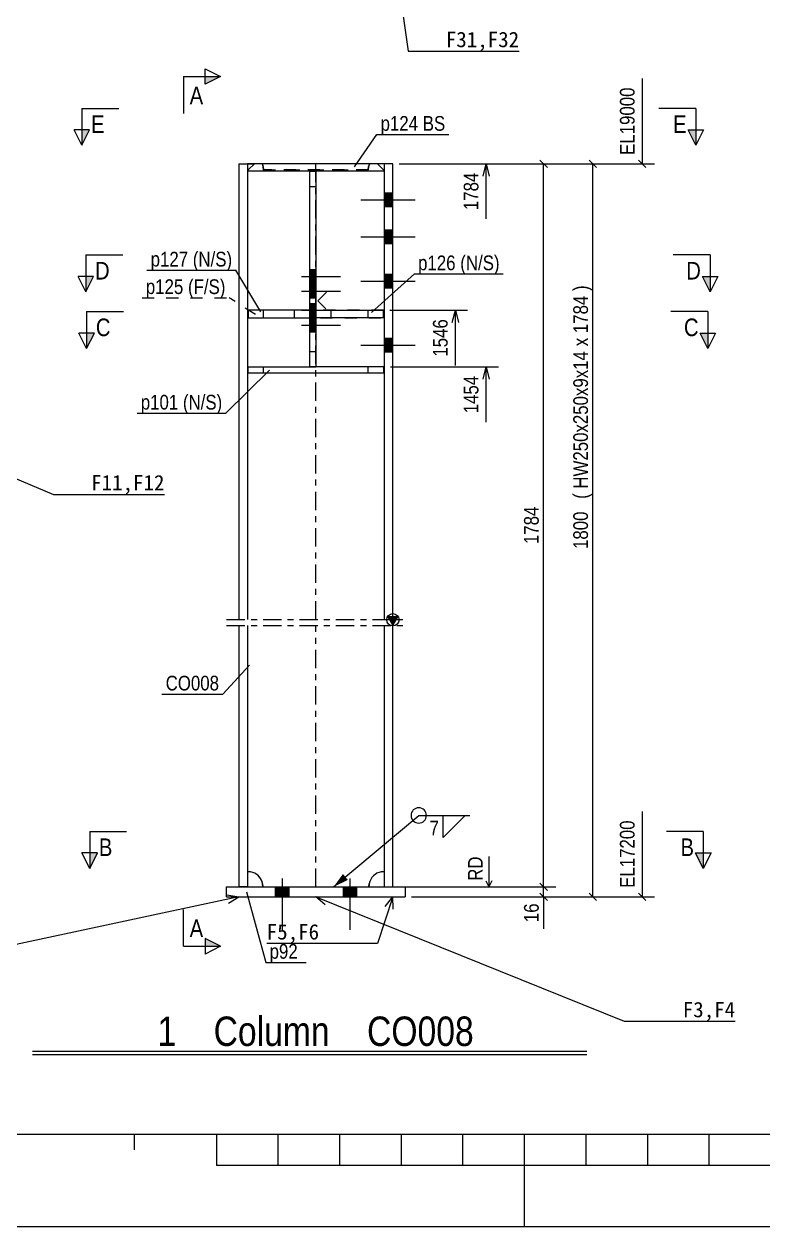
# Model space of a CAD drawing. Header units: millimetres. Extents: x -181 to 239, y -54 to 243.
# Drawn here: x -47.4 to 72.6, y -53.6 to 141.7 of the extents above; entities that cross this region are included whole.
import ezdxf

# ---------------------------------------------------------------- set-up
doc = ezdxf.new("R2010")
doc.units = ezdxf.units.MM
doc.linetypes.add('DXK_LINE_DOT2', pattern=[3.9198, 1.9599, -1.9599])
doc.linetypes.add('DXK_LINE_DOT3', pattern=[5.9187, 2.979, -0.9799, 0.9799, -0.9799])
doc.layers.add('WELD_LABELS', color=5, linetype='Continuous')
doc.styles.add('Arial Narrow', font='ARIALN.TTF', dxfattribs={"height": 0.2})

# ---------------------------------------------------------------- blocks, each defined once
blk = doc.blocks.new('Unknown-234525213-26954')
at = {"color": 7, "linetype": 'Continuous'}
for p, q in [((-46.01, -25.11), (43.99, -25.11)), ((-46.01, -25.61), (43.99, -25.61))]:
    blk.add_line(p, q, dxfattribs=at)
at = {"color": 3, "style": 'Arial Narrow'}
blk.add_text('1    Column    CO008', height=4.7721, dxfattribs=at).set_placement((-25.73, -24.24))
blk = doc.blocks.new('Unknown-234525213-26958')
at = {"color": 7, "linetype": 'Continuous'}
for p, q in [((223.83, -38.64), (-156.17, -38.64)), ((-29.51, -38.64), (-29.51, -41.14)), ((-16.17, -38.64), (-16.17, -43.64)), ((-6.17, -38.64), (-6.17, -43.64)), ((3.83, -38.64), (3.83, -43.64)), ((13.83, -38.64), (13.83, -43.64)), ((23.83, -38.64), (23.83, -43.64)), ((33.83, -38.64), (33.83, -53.64)), ((43.83, -38.64), (43.83, -43.64)), ((53.83, -38.64), (53.83, -43.64)), ((63.83, -38.64), (63.83, -43.64)), ((83.83, -43.64), (-16.17, -43.64)), ((238.83, -53.64), (-181.17, -53.64))]:
    blk.add_line(p, q, dxfattribs=at)
blk = doc.blocks.new('Part-234525213-1841 - 1800')
at = {"color": 2, "linetype": 'Continuous'}
for p, q in [((-1, 95.25), (-11, 95.25)), ((-11, 95.25), (-11, 94.05)), ((-11, 94.05), (-1, 94.05))]:
    blk.add_line(p, q, dxfattribs=at)
at = {"color": 7, "linetype": 'DXK_LINE_DOT2'}
for p, q in [((-8.5, 94.05), (-8.5, 95.25)), ((-3.5, 94.05), (-3.5, 95.25)), ((-1, 95.25), (-1, 94.05)), ((-1, 94.05), (-1, 95.25))]:
    blk.add_line(p, q, dxfattribs=at)
blk = doc.blocks.new('Part-234525213-1833 - 1800')
at = {"color": 2, "linetype": 'Continuous'}
for p, q in [((-14.5, 0), (-14.5, 1.6)), ((-14.5, 1.6), (14.5, 1.6)), ((-14.5, 0), (14.5, 0)), ((14.5, 1.6), (14.5, 0))]:
    blk.add_line(p, q, dxfattribs=at)
blk = doc.blocks.new('Part-234525213-1834 - 1800')
at = {"color": 2, "linetype": 'Continuous'}
for p, q in [((-1, 86.05), (-1, 117.85)), ((0, 117.85), (-1, 117.85)), ((0, 117.85), (0, 86.05)), ((-1, 100.66), (0, 100.66)), ((0.3, 96.8), (1.7, 98.2)), ((0.3, 96.8), (1.6, 95.5)), ((0, 86.05), (-1, 86.05))]:
    blk.add_line(p, q, dxfattribs=at)
at = {"color": 7, "linetype": 'DXK_LINE_DOT2'}
for p, q in [((-1, 117.85), (0, 117.85)), ((-1, 115.35), (0, 115.35)), ((-1, 88.55), (0, 88.55)), ((-1, 86.05), (0, 86.05))]:
    blk.add_line(p, q, dxfattribs=at)
blk = doc.blocks.new('Part-234525213-1835 - 1800')
at = {"color": 2, "linetype": 'Continuous'}
for p, q in [((-11, 86.05), (-1, 86.05)), ((-11, 85.05), (-11, 86.05)), ((11, 86.05), (0, 86.05)), ((11, 86.05), (11, 85.05)), ((11, 85.05), (-11, 85.05))]:
    blk.add_line(p, q, dxfattribs=at)
at = {"color": 7, "linetype": 'DXK_LINE_DOT2'}
for p, q in [((-8.5, 85.05), (-8.5, 86.05)), ((0, 86.05), (-1, 86.05)), ((8.5, 85.05), (8.5, 86.05))]:
    blk.add_line(p, q, dxfattribs=at)
blk = doc.blocks.new('Part-234525213-1837 - 1800')
at = {"color": 7, "linetype": 'DXK_LINE_DOT2'}
for p, q in [((-11, 118.05), (-10, 119.05)), ((-11, 117.85), (-11, 118.05)), ((11, 117.85), (-11, 117.85)), ((10, 119.05), (-10, 119.05)), ((-8.71, 119.05), (-8.69, 119.01)), ((-8.69, 119.01), (-8.55, 118.54)), ((-8.55, 118.54), (-8.5, 118.05)), ((-8.5, 117.85), (-8.5, 118.05)), ((8.5, 118.05), (-8.5, 118.05)), ((8.5, 118.05), (8.55, 118.54)), ((8.5, 117.85), (8.5, 118.05)), ((8.55, 118.54), (8.69, 119.01)), ((8.69, 119.01), (8.71, 119.05)), ((10, 119.05), (11, 118.05)), ((11, 118.05), (11, 117.85))]:
    blk.add_line(p, q, dxfattribs=at)
blk = doc.blocks.new('Part-234525213-1838 - 1800')
at = {"color": 7, "linetype": 'DXK_LINE_DOT2'}
for p, q in [((11, 95.25), (-11, 95.25)), ((-11, 95.25), (-11, 94.05)), ((-11, 94.05), (11, 94.05)), ((-8.5, 94.05), (-8.5, 95.25)), ((8.5, 94.05), (8.5, 95.25)), ((11, 94.05), (11, 95.25))]:
    blk.add_line(p, q, dxfattribs=at)
blk = doc.blocks.new('Part-234525213-1839 - 1800')
at = {"color": 2, "linetype": 'Continuous'}
for p, q in [((-10, 119.05), (-11, 118.05)), ((-11, 117.85), (-11, 118.05)), ((-1, 117.85), (-11, 117.85)), ((10, 119.05), (-10, 119.05)), ((11, 117.85), (0, 117.85)), ((10, 119.05), (11, 118.05)), ((11, 118.05), (11, 117.85))]:
    blk.add_line(p, q, dxfattribs=at)
at = {"color": 7, "linetype": 'DXK_LINE_DOT2'}
for p, q in [((-8.69, 119.01), (-8.71, 119.05)), ((-8.55, 118.54), (-8.69, 119.01)), ((-8.5, 118.05), (-8.55, 118.54)), ((-8.5, 117.85), (-8.5, 118.05)), ((-8.5, 118.05), (8.5, 118.05)), ((0, 117.85), (-1, 117.85)), ((8.55, 118.54), (8.5, 118.05)), ((8.5, 117.85), (8.5, 118.05)), ((8.69, 119.01), (8.55, 118.54)), ((8.71, 119.05), (8.69, 119.01))]:
    blk.add_line(p, q, dxfattribs=at)
blk = doc.blocks.new('Part-234525213-1840 - 1800')
at = {"color": 2, "linetype": 'Continuous'}
for p, q in [((0, 95.25), (11, 95.25)), ((11, 94.05), (0, 94.05)), ((11, 95.25), (11, 94.05))]:
    blk.add_line(p, q, dxfattribs=at)
at = {"color": 7, "linetype": 'DXK_LINE_DOT2'}
for p, q in [((0, 95.25), (0, 94.05)), ((2.5, 94.05), (2.5, 95.25)), ((8.5, 94.05), (8.5, 95.25))]:
    blk.add_line(p, q, dxfattribs=at)
blk = doc.blocks.new('Part-234525213-1842 - 1800')
at = {"linetype": 'Continuous'}
blk.add_hatch(color=2, dxfattribs=at).paths.add_polyline_path([(12.5, 44.09), (11.7, 45.49), (13.3, 45.49)])
at = {"color": 2, "linetype": 'Continuous'}
for p, q in [((-12.5, 119.05), (-10, 119.05)), ((-12.5, 119.05), (-12.5, 45.05)), ((-11.1, 119.05), (-11.1, 45.05)), ((12.5, 119.05), (10, 119.05)), ((11.1, 119.05), (11.1, 45.05)), ((12.5, 45.05), (12.5, 119.05)), ((12.5, 44.09), (11.7, 45.49)), ((11.7, 45.49), (13.3, 45.49)), ((13.3, 45.49), (12.5, 44.09)), ((-12.5, 44.05), (-12.5, 1.6)), ((-11.1, 44.05), (-11.1, 1.6)), ((11.1, 44.05), (11.1, 1.6)), ((12.5, 1.6), (12.5, 44.05)), ((-11.1, 4.1), (-10.61, 4.05)), ((10.61, 4.05), (11.1, 4.1)), ((-8.65, 2.09), (-8.6, 1.6)), ((8.6, 1.6), (8.65, 2.09))]:
    blk.add_line(p, q, dxfattribs=at)
at = {"color": 7, "linetype": 'DXK_LINE_DOT2'}
for p, q in [((10, 119.05), (-11.1, 119.05)), ((-10.61, 4.05), (-11.1, 4.1)), ((11.1, 4.1), (10.61, 4.05)), ((-8.6, 1.6), (-8.65, 2.09)), ((8.65, 2.09), (8.6, 1.6)), ((-11.1, 1.6), (-12.5, 1.6)), ((-8.6, 1.6), (8.6, 1.6)), ((11.1, 1.6), (12.5, 1.6))]:
    blk.add_line(p, q, dxfattribs=at)
at = {"color": 7, "linetype": 'DXK_LINE_DOT3'}
for p, q in [((0, 45.05), (0, 119.05)), ((0, 1.6), (0, 44.05))]:
    blk.add_line(p, q, dxfattribs=at)
at = {"color": 4, "linetype": 'DXK_LINE_DOT3'}
for p, q in [((-14.5, 45.05), (14.5, 45.05)), ((-14.5, 44.05), (14.5, 44.05))]:
    blk.add_line(p, q, dxfattribs=at)
at = {"color": 2, "linetype": 'Continuous'}
blk.add_circle((12.5, 44.99), 1, dxfattribs=at)
for centre, start, end in [((-11.1, 1.6), 11.25, 78.75), ((11.1, 1.6), 101.25, 168.75)]:
    blk.add_arc(centre, 2.5, start, end, dxfattribs=at)
at = {"color": 7, "linetype": 'DXK_LINE_DOT2'}
for centre, start, end in [((-11.1, 1.6), 11.25, 78.75), ((11.1, 1.6), 101.25, 168.75)]:
    blk.add_arc(centre, 2.5, start, end, dxfattribs=at)
blk = doc.blocks.new('Bolt-234525213-1843 - 1800')
at = {"linetype": 'Continuous'}
for points in [[(-6.6, 0), (-4.4, 0), (-4.4, 1.6), (-6.6, 1.6)], [(-6.6, 0), (-4.4, 0), (-4.4, 1.6), (-6.6, 1.6)], [(4.4, 0), (6.6, 0), (6.6, 1.6), (4.4, 1.6)], [(4.4, 0), (6.6, 0), (6.6, 1.6), (4.4, 1.6)]]:
    blk.add_hatch(color=3, dxfattribs=at).paths.add_polyline_path(points)
at = {"color": 3, "linetype": 'Continuous'}
for p, q in [((-5.5, 2.94), (-5.5, -5.4)), ((-5.5, 2.94), (-5.5, -5.4)), ((5.5, 2.94), (5.5, -5.4)), ((5.5, 2.94), (5.5, -5.4)), ((-6.6, 1.6), (-6.6, 0)), ((-6.6, 1.6), (-6.6, 0)), ((-4.4, 1.6), (-4.4, 0)), ((-4.4, 1.6), (-4.4, 0)), ((4.4, 1.6), (4.4, 0)), ((4.4, 1.6), (4.4, 0)), ((6.6, 1.6), (6.6, 0)), ((6.6, 1.6), (6.6, 0))]:
    blk.add_line(p, q, dxfattribs=at)
blk = doc.blocks.new('Bolt-234525213-1844 - 1800')
at = {"linetype": 'Continuous'}
for points in [[(-1, 101.85), (-1, 99.65), (0, 99.65), (0, 101.85)], [(-1, 99.46), (-1, 97.26), (0, 97.26), (0, 99.46)], [(-1, 96.35), (-1, 94.15), (0, 94.15), (0, 96.35)], [(-1, 93.95), (-1, 91.75), (0, 91.75), (0, 93.95)]]:
    blk.add_hatch(color=3, dxfattribs=at).paths.add_polyline_path(points)
at = {"color": 3, "linetype": 'Continuous'}
for p, q in [((-1, 101.85), (0, 101.85)), ((-2.34, 100.75), (4, 100.75)), ((-1, 99.65), (0, 99.65)), ((-2.34, 98.36), (4, 98.36)), ((-1, 99.46), (0, 99.46)), ((-1, 97.26), (0, 97.26)), ((-1, 96.35), (0, 96.35)), ((-2.34, 95.25), (4, 95.25)), ((-1, 94.15), (0, 94.15)), ((-1, 93.95), (0, 93.95)), ((-2.34, 92.85), (4, 92.85)), ((-1, 91.75), (0, 91.75))]:
    blk.add_line(p, q, dxfattribs=at)
blk = doc.blocks.new('Bolt-234525213-1845 - 1800')
at = {"linetype": 'Continuous'}
for points in [[(11.1, 114.25), (11.1, 112.05), (12.5, 112.05), (12.5, 114.25)], [(11.1, 114.25), (11.1, 112.05), (12.5, 112.05), (12.5, 114.25)], [(11.1, 108.25), (11.1, 106.05), (12.5, 106.05), (12.5, 108.25)], [(11.1, 108.25), (11.1, 106.05), (12.5, 106.05), (12.5, 108.25)], [(11.1, 101.05), (11.1, 98.85), (12.5, 98.85), (12.5, 101.05)], [(11.1, 101.05), (11.1, 98.85), (12.5, 98.85), (12.5, 101.05)], [(11.1, 90.65), (11.1, 88.45), (12.5, 88.45), (12.5, 90.65)], [(11.1, 90.65), (11.1, 88.45), (12.5, 88.45), (12.5, 90.65)]]:
    blk.add_hatch(color=3, dxfattribs=at).paths.add_polyline_path(points)
at = {"color": 3, "linetype": 'Continuous'}
for p, q in [((12.5, 114.25), (11.1, 114.25)), ((12.5, 114.25), (11.1, 114.25)), ((16.14, 113.15), (7.3, 113.15)), ((16.14, 113.15), (7.3, 113.15)), ((12.5, 112.05), (11.1, 112.05)), ((12.5, 112.05), (11.1, 112.05)), ((12.5, 108.25), (11.1, 108.25)), ((12.5, 108.25), (11.1, 108.25)), ((16.14, 107.15), (7.3, 107.15)), ((16.14, 107.15), (7.3, 107.15)), ((12.5, 106.05), (11.1, 106.05)), ((12.5, 106.05), (11.1, 106.05)), ((16.14, 99.95), (7.3, 99.95)), ((16.14, 99.95), (7.3, 99.95)), ((12.5, 101.05), (11.1, 101.05)), ((12.5, 101.05), (11.1, 101.05)), ((12.5, 98.85), (11.1, 98.85)), ((12.5, 98.85), (11.1, 98.85)), ((12.5, 90.65), (11.1, 90.65)), ((12.5, 90.65), (11.1, 90.65)), ((16.14, 89.55), (7.3, 89.55)), ((16.14, 89.55), (7.3, 89.55)), ((12.5, 88.45), (11.1, 88.45)), ((12.5, 88.45), (11.1, 88.45))]:
    blk.add_line(p, q, dxfattribs=at)
blk = doc.blocks.new('StraightDimension-234525213-2590 - 1800')
at = {"color": 7, "linetype": 'Continuous'}
for p, q in [((37.58, 118.45), (36.38, 119.65)), ((13.5, 119.05), (38.98, 119.05)), ((36.98, 1.6), (36.98, 119.05)), ((36.38, 2.2), (37.58, 1)), ((13.5, 1.6), (38.98, 1.6))]:
    blk.add_line(p, q, dxfattribs=at)
at = {"color": 0}
blk.add_wipeout([(36.68, 63.87), (33.18, 63.87), (33.18, 56.78), (36.68, 56.78)], dxfattribs=at)
at = {"color": 4, "style": 'Arial Narrow'}
blk.add_text('1784', height=2.386, rotation=90.0002, dxfattribs=at).set_placement((36.18, 57.28))
blk = doc.blocks.new('StraightDimension-234525213-4153 - 1800')
at = {"color": 7, "linetype": 'Continuous'}
for p, q in [((13.5, 119.05), (29.64, 119.05)), ((27.14, 117.05), (27.64, 119.05)), ((27.64, 119.05), (28.14, 117.05)), ((27.64, 110.08), (27.64, 119.05))]:
    blk.add_line(p, q, dxfattribs=at)
at = {"color": 0}
blk.add_wipeout([(26.89, 118.11), (23.39, 118.11), (23.39, 111.02), (26.89, 111.02)], dxfattribs=at)
at = {"color": 4, "style": 'Arial Narrow'}
blk.add_text('1784', height=2.386, rotation=90.0002, dxfattribs=at).set_placement((26.39, 111.52))
blk = doc.blocks.new('StraightDimension-234525213-2591 - 1800')
at = {"color": 7, "linetype": 'Continuous'}
for p, q in [((36.38, 2.2), (37.58, 1)), ((13.5, 1.6), (38.98, 1.6)), ((15.5, 0), (38.98, 0)), ((37.58, -0.6), (36.38, 0.6)), ((36.98, 0), (36.98, 1.6))]:
    blk.add_line(p, q, dxfattribs=at)
at = {"color": 0}
blk.add_wipeout([(36.68, -0.58), (33.18, -0.58), (33.18, -4.63), (36.68, -4.63)], dxfattribs=at)
at = {"color": 7, "linetype": 'Continuous'}
blk.add_line((36.98, 0), (36.98, -5.21), dxfattribs=at)
blk.add_line((36.98, 0), (36.98, -5.21), dxfattribs=at)
at = {"color": 4, "style": 'Arial Narrow'}
blk.add_text('16', height=2.386, rotation=90.0002, dxfattribs=at).set_placement((36.18, -4.13))
blk = doc.blocks.new('StraightDimension-234525213-3322 - 1800')
at = {"color": 7, "linetype": 'Continuous'}
for p, q in [((45.58, 118.45), (44.38, 119.65)), ((13.5, 119.05), (46.98, 119.05)), ((44.98, 0), (44.98, 119.05)), ((15.5, 0), (46.98, 0)), ((44.38, 0.6), (45.58, -0.6))]:
    blk.add_line(p, q, dxfattribs=at)
at = {"color": 0}
for points in [[(44.18, 65.53), (41.68, 65.53), (41.68, 64.62), (44.18, 64.62)], [(44.68, 63.07), (41.18, 63.07), (41.18, 55.98), (44.68, 55.98)]]:
    blk.add_wipeout(points, dxfattribs=at)
at = {"color": 4, "style": 'Arial Narrow'}
blk.add_text('1800', height=2.386, rotation=90.0002, dxfattribs=at).set_placement((44.18, 56.48))
at = {"color": 0}
blk.add_wipeout([(44.18, 65.53), (41.68, 65.53), (41.68, 64.62), (44.18, 64.62)], dxfattribs=at)
blk.add_wipeout([(44.18, 88.67), (41.68, 88.67), (41.68, 66.28), (44.18, 66.28)], dxfattribs=at)
blk.add_wipeout([(44.18, 88.67), (41.68, 88.67), (41.68, 66.28), (44.18, 66.28)], dxfattribs=at)
at = {"color": 4, "style": 'Arial Narrow'}
blk.add_text('(', height=2.39, rotation=90.0002, dxfattribs=at).set_placement((44.18, 64.62))
at = {"color": 0}
blk.add_wipeout([(44.18, 90.79), (41.68, 90.79), (41.68, 89.42), (44.18, 89.42)], dxfattribs=at)
blk.add_wipeout([(44.18, 90.79), (41.68, 90.79), (41.68, 89.42), (44.18, 89.42)], dxfattribs=at)
at = {"color": 4, "style": 'Arial Narrow'}
blk.add_text('HW250x250x9x14', height=2.3861, rotation=90.0002, dxfattribs=at).set_placement((44.18, 66.28))
at = {"color": 0}
blk.add_wipeout([(44.18, 97.63), (41.68, 97.63), (41.68, 91.54), (44.18, 91.54)], dxfattribs=at)
blk.add_wipeout([(44.18, 97.63), (41.68, 97.63), (41.68, 91.54), (44.18, 91.54)], dxfattribs=at)
at = {"color": 4, "style": 'Arial Narrow'}
blk.add_text('x', height=2.39, rotation=90.0002, dxfattribs=at).set_placement((44.18, 89.42))
at = {"color": 0}
blk.add_wipeout([(44.18, 99.29), (41.68, 99.29), (41.68, 98.38), (44.18, 98.38)], dxfattribs=at)
blk.add_wipeout([(44.18, 99.29), (41.68, 99.29), (41.68, 98.38), (44.18, 98.38)], dxfattribs=at)
at = {"color": 4, "style": 'Arial Narrow'}
for s, height, p in [(')', 2.39, (44.18, 98.38)), ('1784', 2.386, (44.18, 91.54))]:
    blk.add_text(s, height=height, rotation=90.0002, dxfattribs=at).set_placement(p)
blk = doc.blocks.new('StraightDimension-234525213-3408 - 1800')
at = {"color": 7, "linetype": 'Continuous'}
for p, q in [((53, 132.89), (53, 119.05)), ((52.4, 119.65), (53.6, 118.45)), ((13.5, 119.05), (55, 119.05))]:
    blk.add_line(p, q, dxfattribs=at)
at = {"color": 0}
blk.add_wipeout([(52.25, 131.96), (48.75, 131.96), (48.75, 119.99), (52.25, 119.99)], dxfattribs=at)
at = {"color": 4, "style": 'Arial Narrow'}
blk.add_text('EL19000', height=2.386, rotation=90.0002, dxfattribs=at).set_placement((51.75, 120.49))
blk = doc.blocks.new('StraightDimension-234525213-3409 - 1800')
at = {"color": 7, "linetype": 'Continuous'}
for p, q in [((53, 13.84), (53, 0)), ((15.5, 0), (55, 0)), ((52.4, 0.6), (53.6, -0.6))]:
    blk.add_line(p, q, dxfattribs=at)
at = {"color": 0}
blk.add_wipeout([(52.25, 12.9), (48.75, 12.9), (48.75, 0.94), (52.25, 0.94)], dxfattribs=at)
at = {"color": 4, "style": 'Arial Narrow'}
blk.add_text('EL17200', height=2.386, rotation=90.0002, dxfattribs=at).set_placement((51.75, 1.44))
blk = doc.blocks.new('StraightDimension-234525213-4154 - 1800')
at = {"color": 7, "linetype": 'Continuous'}
for p, q in [((12, 95.25), (24.64, 95.25)), ((22.14, 93.25), (22.64, 95.25)), ((22.64, 95.25), (23.14, 93.25)), ((22.64, 86.28), (22.64, 95.25))]:
    blk.add_line(p, q, dxfattribs=at)
at = {"color": 0}
blk.add_wipeout([(21.89, 94.31), (18.39, 94.31), (18.39, 87.22), (21.89, 87.22)], dxfattribs=at)
at = {"color": 4, "style": 'Arial Narrow'}
blk.add_text('1546', height=2.386, rotation=90.0002, dxfattribs=at).set_placement((21.39, 87.72))
blk = doc.blocks.new('StraightDimension-234525213-4155 - 1800')
at = {"color": 7, "linetype": 'Continuous'}
for p, q in [((12.1, 86.05), (29.64, 86.05)), ((27.14, 84.05), (27.64, 86.05)), ((27.64, 86.05), (28.14, 84.05)), ((27.64, 77.08), (27.64, 86.05))]:
    blk.add_line(p, q, dxfattribs=at)
at = {"color": 0, "linetype": 'Continuous'}
blk.add_wipeout([(27.59, 7.04), (24.09, 7.04), (24.09, 2.09), (27.59, 2.09)], dxfattribs=at)
at = {"color": 7, "linetype": 'Continuous'}
for p, q in [((28.09, 6.54), (28.09, 1.6)), ((27.59, 2.6), (28.09, 1.6)), ((28.59, 2.6), (28.09, 1.6)), ((15.5, 1.6), (30.09, 1.6))]:
    blk.add_line(p, q, dxfattribs=at)
at = {"color": 4, "linetype": 'Continuous', "style": 'Arial Narrow'}
blk.add_text('RD', height=2.386, rotation=90.0002, dxfattribs=at).set_placement((27.09, 2.59))
at = {"color": 0}
blk.add_wipeout([(26.89, 85.11), (23.39, 85.11), (23.39, 78.02), (26.89, 78.02)], dxfattribs=at)
at = {"color": 4, "style": 'Arial Narrow'}
blk.add_text('1454', height=2.386, rotation=90.0002, dxfattribs=at).set_placement((26.39, 78.52))
blk = doc.blocks.new('Mark-234525213-3459 - 1800')
at = {"color": 0}
blk.add_wipeout([(-21.52, 97.89), (-21.52, 100.39), (-27.62, 100.39), (-27.62, 97.89)], dxfattribs=at)
blk.add_wipeout([(-21.52, 97.89), (-21.52, 100.39), (-27.62, 100.39), (-27.62, 97.89)], dxfattribs=at)
blk.add_wipeout([(-14.69, 97.89), (-14.69, 100.39), (-20.77, 100.39), (-20.77, 97.89)], dxfattribs=at)
blk.add_wipeout([(-14.69, 97.89), (-14.69, 100.39), (-20.77, 100.39), (-20.77, 97.89)], dxfattribs=at)
at = {"color": 7, "linetype": 'DXK_LINE_DOT2'}
for p in [(-28.22, 97.29), (-9.81, 94.56)]:
    blk.add_line(p, (-14.09, 97.29), dxfattribs=at)
at = {"color": 3, "style": 'Arial Narrow'}
for s, p in [('p125', (-27.62, 97.89)), ('(F/', (-20.77, 97.89)), ('S)', (-17.43, 97.89))]:
    blk.add_text(s, height=2.386, dxfattribs=at).set_placement(p)
blk = doc.blocks.new('SectionMark-234525213-2497 - 1800')
at = {"color": 6, "linetype": 'Continuous'}
for p, q in [((-37.37, 104.25), (-31.37, 104.25)), ((-37.37, 104.25), (-37.37, 98.25)), ((64.01, 104.25), (58.01, 104.25)), ((64.01, 104.25), (64.01, 98.25)), ((-37.37, 98.25), (-38.62, 100.75)), ((65.26, 100.75), (64.01, 98.25))]:
    blk.add_line(p, q, dxfattribs=at)
at = {"color": 0, "linetype": 'Continuous'}
for points in [[(-33.5, 100.25), (-33.5, 103.25), (-35.87, 103.25), (-35.87, 100.25)], [(62.51, 100.25), (62.51, 103.25), (60.14, 103.25), (60.14, 100.25)]]:
    blk.add_wipeout(points, dxfattribs=at)
at = {"linetype": 'Continuous'}
for points in [[(-37.37, 100.75), (-36.12, 100.75), (-37.37, 98.25)], [(62.76, 100.75), (64.01, 100.75), (64.01, 98.25)]]:
    blk.add_hatch(color=6, dxfattribs=at).paths.add_polyline_path(points)
at = {"color": 6, "linetype": 'Continuous'}
for p, q in [((-36.12, 100.75), (-38.62, 100.75)), ((-37.37, 98.25), (-36.12, 100.75)), ((62.76, 100.75), (65.26, 100.75)), ((64.01, 98.25), (62.76, 100.75))]:
    blk.add_line(p, q, dxfattribs=at)
at = {"color": 6, "linetype": 'Continuous', "style": 'Arial Narrow'}
for p in [(-35.87, 100.25), (60.14, 100.25)]:
    blk.add_text('D', height=2.86, dxfattribs=at).set_placement(p)
blk = doc.blocks.new('MarkSet-234525213-3449 - 1800')
at = {"color": 0}
blk.add_wipeout([(16.6, 124.41), (16.6, 126.91), (10.5, 126.91), (10.5, 124.41)], dxfattribs=at)
blk.add_wipeout([(16.6, 124.41), (16.6, 126.91), (10.5, 126.91), (10.5, 124.41)], dxfattribs=at)
at = {"color": 7, "linetype": 'Continuous'}
blk.add_line((6.29, 118.57), (9.9, 123.81), dxfattribs=at)
at = {"color": 0}
blk.add_wipeout([(21, 124.41), (21, 126.91), (17.35, 126.91), (17.35, 124.41)], dxfattribs=at)
blk.add_wipeout([(21, 124.41), (21, 126.91), (17.35, 126.91), (17.35, 124.41)], dxfattribs=at)
at = {"color": 7, "linetype": 'Continuous'}
blk.add_line((9.9, 123.81), (21.6, 123.81), dxfattribs=at)
at = {"color": 3, "style": 'Arial Narrow'}
for s, p in [('p124', (10.5, 124.41)), ('BS', (17.35, 124.41))]:
    blk.add_text(s, height=2.386, dxfattribs=at).set_placement(p)
blk = doc.blocks.new('Mark-234525213-1871 - 1800')
at = {"color": 0}
blk.add_wipeout([(-2.95, -10.07), (-2.95, -7.57), (-7.52, -7.57), (-7.52, -10.07)], dxfattribs=at)
blk.add_wipeout([(-2.95, -10.07), (-2.95, -7.57), (-7.52, -7.57), (-7.52, -10.07)], dxfattribs=at)
at = {"color": 7, "linetype": 'Continuous'}
for p, q in [((-11.26, 0.8), (-8.12, -10.67)), ((-8.12, -10.67), (-1.6, -10.67))]:
    blk.add_line(p, q, dxfattribs=at)
at = {"color": 3, "style": 'Arial Narrow'}
blk.add_text('p92', height=2.386, dxfattribs=at).set_placement((-7.52, -10.07))
blk = doc.blocks.new('WeldMark-234525213-4077 - 1800')
at = {"linetype": 'Continuous'}
blk.add_hatch(color=3, dxfattribs=at).paths.add_polyline_path([(5.19, 2.73), (2.87, 1.6), (4.39, 3.69)])
at = {"color": 3, "linetype": 'Continuous'}
blk.add_line((2.87, 1.6), (16.7, 13.2), dxfattribs=at)
blk.add_arc((16.7, 13.2), 1.25, 90, 270, dxfattribs=at)
at = {"color": 0}
blk.add_wipeout([(20.17, 9.75), (20.17, 12.65), (18.25, 12.65), (18.25, 9.75)], dxfattribs=at)
at = {"color": 3, "linetype": 'Continuous'}
for p, q in [((16.7, 13.2), (24.97, 13.2)), ((20.68, 13.2), (24.26, 13.2)), ((24.26, 13.2), (20.68, 9.62)), ((20.68, 9.62), (20.68, 13.2))]:
    blk.add_line(p, q, dxfattribs=at)
blk.add_arc((16.7, 13.2), 1.25, 270, 90, dxfattribs=at)
at = {"color": 3, "style": 'Arial Narrow'}
blk.add_text('7', height=2.39, dxfattribs=at).set_placement((18.45, 9.95))
blk = doc.blocks.new('Mark-234525213-1877 - 1800')
at = {"color": 0}
blk.add_wipeout([(-22.35, 79.13), (-22.35, 81.63), (-28.44, 81.63), (-28.44, 79.13)], dxfattribs=at)
blk.add_wipeout([(-22.35, 79.13), (-22.35, 81.63), (-28.44, 81.63), (-28.44, 79.13)], dxfattribs=at)
blk.add_wipeout([(-15.21, 79.13), (-15.21, 81.63), (-21.6, 81.63), (-21.6, 79.13)], dxfattribs=at)
blk.add_wipeout([(-15.21, 79.13), (-15.21, 81.63), (-21.6, 81.63), (-21.6, 79.13)], dxfattribs=at)
at = {"color": 7, "linetype": 'Continuous'}
for p in [(-7.53, 85.55), (-29.04, 78.53)]:
    blk.add_line(p, (-14.61, 78.53), dxfattribs=at)
at = {"color": 3, "style": 'Arial Narrow'}
for s, p in [('p101', (-28.44, 79.13)), ('(N/', (-21.6, 79.13)), ('S)', (-17.95, 79.13))]:
    blk.add_text(s, height=2.386, dxfattribs=at).set_placement(p)
blk = doc.blocks.new('Mark-234525213-1889 - 1800')
at = {"color": 0}
blk.add_wipeout([(-15.72, 33.5), (-15.72, 36), (-24.4, 36), (-24.4, 33.5)], dxfattribs=at)
blk.add_wipeout([(-15.72, 33.5), (-15.72, 36), (-24.4, 36), (-24.4, 33.5)], dxfattribs=at)
at = {"color": 7, "linetype": 'Continuous'}
for p in [(-10.8, 37.59), (-25, 32.9)]:
    blk.add_line(p, (-15.12, 32.9), dxfattribs=at)
at = {"color": 3, "style": 'Arial Narrow'}
blk.add_text('CO008', height=2.386, dxfattribs=at).set_placement((-24.4, 33.5))
blk = doc.blocks.new('SectionMark-234525213-2192 - 1800')
at = {"color": 6, "linetype": 'Continuous'}
for p, q in [((-21.5, 133.21), (-21.5, 127.21)), ((-21.5, 133.21), (-15.5, 133.21)), ((-18, 134.46), (-15.5, 133.21)), ((-21.5, -8.06), (-21.5, -2.06)), ((-21.5, -8.06), (-15.5, -8.06)), ((-15.5, -8.06), (-18, -9.31))]:
    blk.add_line(p, q, dxfattribs=at)
at = {"color": 0, "linetype": 'Continuous'}
for points in [[(-18.31, 128.71), (-18.31, 131.71), (-20.5, 131.71), (-20.5, 128.71)], [(-18.31, -6.56), (-18.31, -3.56), (-20.5, -3.56), (-20.5, -6.56)]]:
    blk.add_wipeout(points, dxfattribs=at)
at = {"linetype": 'Continuous'}
for points in [[(-18, 131.96), (-18, 133.21), (-15.5, 133.21)], [(-18, -8.06), (-18, -6.81), (-15.5, -8.06)]]:
    blk.add_hatch(color=6, dxfattribs=at).paths.add_polyline_path(points)
at = {"color": 6, "linetype": 'Continuous'}
for p, q in [((-18, 131.96), (-18, 134.46)), ((-15.5, 133.21), (-18, 131.96)), ((-15.5, -8.06), (-18, -6.81)), ((-18, -6.81), (-18, -9.31))]:
    blk.add_line(p, q, dxfattribs=at)
at = {"color": 6, "linetype": 'Continuous', "style": 'Arial Narrow'}
for p in [(-20.5, 128.71), (-20.5, -6.56)]:
    blk.add_text('A', height=2.86, dxfattribs=at).set_placement(p)
blk = doc.blocks.new('SectionMark-234525213-2402 - 1800')
at = {"color": 6, "linetype": 'Continuous'}
for p, q in [((-36.74, 10.6), (-30.74, 10.6)), ((-36.74, 10.6), (-36.74, 4.6)), ((62.91, 10.6), (56.91, 10.6)), ((62.91, 10.6), (62.91, 4.6)), ((-36.74, 4.6), (-37.99, 7.1)), ((64.16, 7.1), (62.91, 4.6))]:
    blk.add_line(p, q, dxfattribs=at)
at = {"color": 0, "linetype": 'Continuous'}
for points in [[(-33.05, 6.6), (-33.05, 9.6), (-35.24, 9.6), (-35.24, 6.6)], [(61.41, 6.6), (61.41, 9.6), (59.21, 9.6), (59.21, 6.6)]]:
    blk.add_wipeout(points, dxfattribs=at)
at = {"linetype": 'Continuous'}
for points in [[(-36.74, 7.1), (-35.49, 7.1), (-36.74, 4.6)], [(61.66, 7.1), (62.91, 7.1), (62.91, 4.6)]]:
    blk.add_hatch(color=6, dxfattribs=at).paths.add_polyline_path(points)
at = {"color": 6, "linetype": 'Continuous'}
for p, q in [((-35.49, 7.1), (-37.99, 7.1)), ((-36.74, 4.6), (-35.49, 7.1)), ((61.66, 7.1), (64.16, 7.1)), ((62.91, 4.6), (61.66, 7.1))]:
    blk.add_line(p, q, dxfattribs=at)
at = {"color": 6, "linetype": 'Continuous', "style": 'Arial Narrow'}
for p in [(-35.24, 6.6), (59.21, 6.6)]:
    blk.add_text('B', height=2.86, dxfattribs=at).set_placement(p)
blk = doc.blocks.new('SectionMark-234525213-2444 - 1800')
at = {"color": 6, "linetype": 'Continuous'}
for p, q in [((-37.23, 95.05), (-31.23, 95.05)), ((-37.23, 95.05), (-37.23, 89.05)), ((63.64, 95.05), (57.64, 95.05)), ((63.64, 95.05), (63.64, 89.05)), ((-37.23, 89.05), (-38.48, 91.55)), ((64.89, 91.55), (63.64, 89.05))]:
    blk.add_line(p, q, dxfattribs=at)
at = {"color": 0, "linetype": 'Continuous'}
for points in [[(-33.36, 91.05), (-33.36, 94.05), (-35.73, 94.05), (-35.73, 91.05)], [(62.14, 91.05), (62.14, 94.05), (59.77, 94.05), (59.77, 91.05)]]:
    blk.add_wipeout(points, dxfattribs=at)
at = {"linetype": 'Continuous'}
for points in [[(-37.23, 91.55), (-35.98, 91.55), (-37.23, 89.05)], [(62.39, 91.55), (63.64, 91.55), (63.64, 89.05)]]:
    blk.add_hatch(color=6, dxfattribs=at).paths.add_polyline_path(points)
at = {"color": 6, "linetype": 'Continuous'}
for p, q in [((-35.98, 91.55), (-38.48, 91.55)), ((-37.23, 89.05), (-35.98, 91.55)), ((62.39, 91.55), (64.89, 91.55)), ((63.64, 89.05), (62.39, 91.55))]:
    blk.add_line(p, q, dxfattribs=at)
at = {"color": 6, "linetype": 'Continuous', "style": 'Arial Narrow'}
for p in [(-35.73, 91.05), (59.77, 91.05)]:
    blk.add_text('C', height=2.86, dxfattribs=at).set_placement(p)
blk = doc.blocks.new('SectionMark-234525213-2563 - 1800')
at = {"color": 6, "linetype": 'Continuous'}
for p, q in [((-38.02, 128.05), (-32.02, 128.05)), ((-38.02, 128.05), (-38.02, 122.05)), ((61.69, 128.05), (55.69, 128.05)), ((61.69, 128.05), (61.69, 122.05)), ((-38.02, 122.05), (-39.27, 124.55)), ((62.94, 124.55), (61.69, 122.05))]:
    blk.add_line(p, q, dxfattribs=at)
at = {"color": 0, "linetype": 'Continuous'}
for points in [[(-34.33, 124.05), (-34.33, 127.05), (-36.52, 127.05), (-36.52, 124.05)], [(60.19, 124.05), (60.19, 127.05), (58, 127.05), (58, 124.05)]]:
    blk.add_wipeout(points, dxfattribs=at)
at = {"linetype": 'Continuous'}
for points in [[(-38.02, 124.55), (-36.77, 124.55), (-38.02, 122.05)], [(60.44, 124.55), (61.69, 124.55), (61.69, 122.05)]]:
    blk.add_hatch(color=6, dxfattribs=at).paths.add_polyline_path(points)
at = {"color": 6, "linetype": 'Continuous'}
for p, q in [((-36.77, 124.55), (-39.27, 124.55)), ((-38.02, 122.05), (-36.77, 124.55)), ((60.44, 124.55), (62.94, 124.55)), ((61.69, 122.05), (60.44, 124.55))]:
    blk.add_line(p, q, dxfattribs=at)
at = {"color": 6, "linetype": 'Continuous', "style": 'Arial Narrow'}
for p in [(-36.52, 124.05), (58, 124.05)]:
    blk.add_text('E', height=2.86, dxfattribs=at).set_placement(p)
blk = doc.blocks.new('Mark-234525213-3462 - 1800')
at = {"color": 0}
blk.add_wipeout([(-20.74, 102.36), (-20.74, 104.86), (-26.84, 104.86), (-26.84, 102.36)], dxfattribs=at)
blk.add_wipeout([(-20.74, 102.36), (-20.74, 104.86), (-26.84, 104.86), (-26.84, 102.36)], dxfattribs=at)
blk.add_wipeout([(-13.61, 102.36), (-13.61, 104.86), (-19.99, 104.86), (-19.99, 102.36)], dxfattribs=at)
blk.add_wipeout([(-13.61, 102.36), (-13.61, 104.86), (-19.99, 104.86), (-19.99, 102.36)], dxfattribs=at)
at = {"color": 7, "linetype": 'Continuous'}
for p in [(-27.44, 101.76), (-8.97, 94.98)]:
    blk.add_line(p, (-13.01, 101.76), dxfattribs=at)
at = {"color": 3, "style": 'Arial Narrow'}
for s, p in [('p127', (-26.84, 102.36)), ('(N/', (-19.99, 102.36)), ('S)', (-16.34, 102.36))]:
    blk.add_text(s, height=2.386, dxfattribs=at).set_placement(p)
blk = doc.blocks.new('Mark-234525213-3467 - 1800')
at = {"color": 0}
blk.add_wipeout([(22.69, 101.76), (22.69, 104.26), (16.59, 104.26), (16.59, 101.76)], dxfattribs=at)
blk.add_wipeout([(22.69, 101.76), (22.69, 104.26), (16.59, 104.26), (16.59, 101.76)], dxfattribs=at)
at = {"color": 7, "linetype": 'Continuous'}
blk.add_line((9.01, 94.9), (15.99, 101.16), dxfattribs=at)
at = {"color": 0}
blk.add_wipeout([(29.83, 101.76), (29.83, 104.26), (23.44, 104.26), (23.44, 101.76)], dxfattribs=at)
blk.add_wipeout([(29.83, 101.76), (29.83, 104.26), (23.44, 104.26), (23.44, 101.76)], dxfattribs=at)
at = {"color": 7, "linetype": 'Continuous'}
blk.add_line((15.99, 101.16), (30.43, 101.16), dxfattribs=at)
at = {"color": 3, "style": 'Arial Narrow'}
for s, p in [('p126', (16.59, 101.76)), ('(N/', (23.44, 101.76)), ('S)', (27.09, 101.76))]:
    blk.add_text(s, height=2.386, dxfattribs=at).set_placement(p)

msp = doc.modelspace()

# ---------------------------------------------------------------- linework, layer by layer
at = {"layer": 'WELD_LABELS', "color": 5}
for p, q in [((7.75, 186.81), (15, 137.34)), ((15, 137.34), (33, 137.34)), ((-92.44, 86.15), (-42.6, 65.35)), ((-42.6, 65.35), (-24.6, 65.35)), ((-14.48, 0.28), (-12.5, 0)), ((-14.19, -1.07), (-12.5, 0)), ((2, -0.07), (0, 0)), ((1.49, -1.34), (0, 0)), ((12.5, 0), (10.01, -7.6)), ((11.26, -1.57), (12.5, 0)), ((50.07, -20.23), (68.07, -20.23))]:
    msp.add_line(p, q, dxfattribs=at)

# ---------------------------------------------------------------- block references
for name in ['Unknown-234525213-26958', 'Part-234525213-1842 - 1800', 'Part-234525213-1837 - 1800', 'Part-234525213-1839 - 1800', 'Part-234525213-1834 - 1800', 'Bolt-234525213-1845 - 1800', 'Bolt-234525213-1844 - 1800', 'Part-234525213-1841 - 1800', 'Part-234525213-1838 - 1800', 'Part-234525213-1840 - 1800', 'Part-234525213-1835 - 1800', 'Bolt-234525213-1843 - 1800', 'Part-234525213-1833 - 1800', 'Unknown-234525213-26954']:
    msp.add_blockref(name, (0, 0))

# ---------------------------------------------------------------- texts
at = {"layer": 'WELD_LABELS', "color": 5, "char_height": 2.5, "attachment_point": 9}
for s, insert in [('F31,F32', (33, 137.34)), ('F11,F12', (-24.6, 65.35)), ('F3,F4', (68.07, -20.23))]:
    msp.add_mtext(s, dxfattribs=dict(at, insert=insert))

# ---------------------------------------------------------------- next in the draw order: block references
for name in ['StraightDimension-234525213-2590 - 1800', 'Mark-234525213-3459 - 1800', 'Mark-234525213-1877 - 1800', 'Mark-234525213-1889 - 1800', 'Mark-234525213-1871 - 1800']:
    msp.add_blockref(name, (0, 0))

# ---------------------------------------------------------------- next in the draw order: linework, layer by layer
at = {"layer": 'WELD_LABELS', "color": 5}
msp.add_line((10.01, -7.6), (-7.99, -7.6), dxfattribs=at)

# ---------------------------------------------------------------- next in the draw order: block references
for name in ['StraightDimension-234525213-4153 - 1800', 'StraightDimension-234525213-2591 - 1800']:
    msp.add_blockref(name, (0, 0))

# ---------------------------------------------------------------- next in the draw order: texts
at = {"layer": 'WELD_LABELS', "color": 5, "insert": (-7.99, -7.6), "char_height": 2.5, "attachment_point": 7}
msp.add_mtext('F5,F6', dxfattribs=at)

# ---------------------------------------------------------------- next in the draw order: block references
msp.add_blockref('StraightDimension-234525213-3322 - 1800', (0, 0))

# ---------------------------------------------------------------- next in the draw order: linework, layer by layer
at = {"layer": 'WELD_LABELS', "color": 5}
msp.add_line((12.57, -2), (12.5, 0), dxfattribs=at)

# ---------------------------------------------------------------- next in the draw order: block references
for name in ['StraightDimension-234525213-3408 - 1800', 'SectionMark-234525213-2497 - 1800', 'StraightDimension-234525213-4154 - 1800', 'StraightDimension-234525213-3409 - 1800']:
    msp.add_blockref(name, (0, 0))

# ---------------------------------------------------------------- next in the draw order: linework, layer by layer
msp.add_line((0, 0), (50.07, -20.23), dxfattribs=at)

# ---------------------------------------------------------------- next in the draw order: block references
for name in ['SectionMark-234525213-2192 - 1800', 'MarkSet-234525213-3449 - 1800', 'StraightDimension-234525213-4155 - 1800']:
    msp.add_blockref(name, (0, 0))

# ---------------------------------------------------------------- next in the draw order: linework, layer by layer
msp.add_line((-12.5, 0), (-57.47, -9.67), dxfattribs=at)

# ---------------------------------------------------------------- next in the draw order: block references
for name in ['SectionMark-234525213-2563 - 1800', 'SectionMark-234525213-2444 - 1800', 'WeldMark-234525213-4077 - 1800']:
    msp.add_blockref(name, (0, 0))

# ---------------------------------------------------------------- next in the draw order: block references
for name in ['Mark-234525213-3462 - 1800', 'Mark-234525213-3467 - 1800', 'SectionMark-234525213-2402 - 1800']:
    msp.add_blockref(name, (0, 0))

doc.saveas('drawing.dxf')
